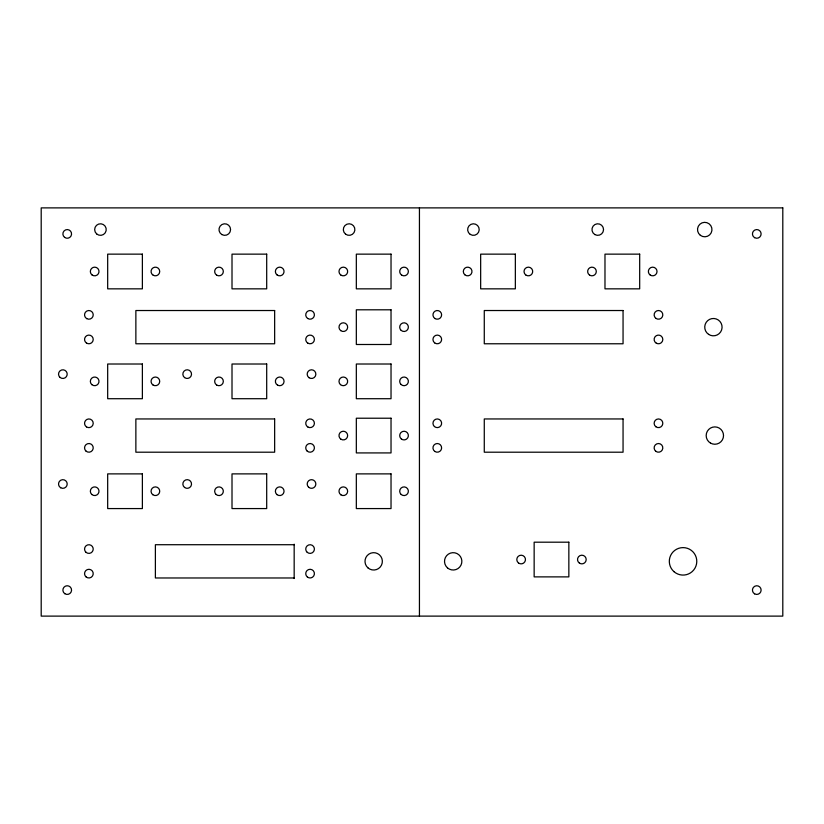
<?xml version="1.0" encoding="UTF-8"?>
<svg xmlns="http://www.w3.org/2000/svg" width="824" height="824" viewBox="0 0 824 824"><rect width="100%" height="100%" fill="white"/><g stroke="black" fill="none" stroke-linecap="round" stroke-linejoin="round"><path stroke-width="1.24" d="M294.168 544.716L155.386 544.716L155.386 577.974L294.168 577.974M419.437 207.885L419.437 616.115M294.168 544.19L294.168 578.5M782.8 207.885L41.2 207.885L41.2 616.115L782.8 616.115L782.8 207.885M142.377 254.142L107.676 254.142L107.676 288.843L142.377 288.843L142.377 254.142M266.698 254.142L232.007 254.142L232.007 288.843L266.698 288.843L266.698 254.142M391.029 254.142L356.329 254.142L356.329 288.843L391.029 288.843L391.029 254.142M515.35 254.142L480.66 254.142L480.66 288.843L515.35 288.843L515.35 254.142M639.681 254.142L604.981 254.142L604.981 288.843L639.681 288.843L639.681 254.142M391.029 309.803L356.329 309.803L356.329 344.494L391.029 344.494L391.029 309.803M274.649 310.524L135.867 310.524L135.867 343.773L274.649 343.773L274.649 310.524M623.057 310.524L484.275 310.524L484.275 343.773L623.057 343.773L623.057 310.524M142.377 364.012L107.676 364.012L107.676 398.713L142.377 398.713L142.377 364.012M266.698 364.012L232.007 364.012L232.007 398.713L266.698 398.713L266.698 364.012M391.029 364.012L356.329 364.012L356.329 398.713L391.029 398.713L391.029 364.012M391.029 418.221L356.329 418.221L356.329 452.922L391.029 452.922L391.029 418.221M274.649 418.952L135.867 418.952L135.867 452.201L274.649 452.201L274.649 418.952M623.057 418.952L484.275 418.952L484.275 452.201L623.057 452.201L623.057 418.952M142.377 473.882L107.676 473.882L107.676 508.573L142.377 508.573L142.377 473.882M266.698 473.882L232.007 473.882L232.007 508.573L266.698 508.573L266.698 473.882M391.029 473.882L356.329 473.882L356.329 508.573L391.029 508.573L391.029 473.882M568.848 542.192L534.148 542.192L534.148 576.882L568.848 576.882L568.848 542.192M277.544 385.117A4.336 4.336 0 0 0 284.053 381.358A4.336 4.336 0 0 0 277.544 377.608A4.336 4.336 0 0 0 277.544 385.117M216.588 384.963A4.336 4.336 0 0 0 223.325 381.646A4.336 4.336 0 0 0 217.073 377.474A4.336 4.336 0 0 0 216.588 384.963M96.635 233.913A5.778 5.778 0 0 0 106.121 230.699A5.778 5.778 0 0 0 98.592 224.087A5.778 5.778 0 0 0 96.635 233.913M92.031 274.928A4.336 4.336 0 0 0 98.973 272.054A4.336 4.336 0 0 0 93.009 267.481A4.336 4.336 0 0 0 92.031 274.928M153.223 275.247A4.336 4.336 0 0 0 159.722 271.487A4.336 4.336 0 0 0 153.223 267.738A4.336 4.336 0 0 0 153.223 275.247M221.883 234.572A5.778 5.778 0 0 0 230.565 229.566A5.778 5.778 0 0 0 221.883 224.561A5.778 5.778 0 0 0 221.883 234.572M64.581 237.353A4.336 4.336 0 0 0 71.523 234.48A4.336 4.336 0 0 0 65.559 229.906A4.336 4.336 0 0 0 64.581 237.353M216.588 275.092A4.336 4.336 0 0 0 223.325 271.776A4.336 4.336 0 0 0 217.073 267.604A4.336 4.336 0 0 0 216.588 275.092M710.515 443.085A8.673 8.673 0 0 0 723.524 435.577A8.673 8.673 0 0 0 710.515 428.058A8.673 8.673 0 0 0 710.515 443.085M673.991 571.671A13.73 13.73 0 0 0 696.517 564.028A13.73 13.73 0 0 0 678.636 548.341A13.73 13.73 0 0 0 673.991 571.671M655.832 451.305A4.336 4.336 0 0 0 662.774 448.431A4.336 4.336 0 0 0 656.81 443.858A4.336 4.336 0 0 0 655.832 451.305M754.609 593.846A4.336 4.336 0 0 0 761.119 590.087A4.336 4.336 0 0 0 754.609 586.338A4.336 4.336 0 0 0 754.609 593.846M447.473 567.87A8.673 8.673 0 0 0 461.697 563.039A8.673 8.673 0 0 0 450.398 553.131A8.673 8.673 0 0 0 447.473 567.87M518.492 562.977A4.336 4.336 0 0 0 525.434 560.104A4.336 4.336 0 0 0 519.481 555.531A4.336 4.336 0 0 0 518.492 562.977M579.447 563.142A4.336 4.336 0 0 0 586.183 559.826A4.336 4.336 0 0 0 579.931 555.644A4.336 4.336 0 0 0 579.447 563.142M307.208 552.317A4.336 4.336 0 0 0 314.325 549.907A4.336 4.336 0 0 0 308.681 544.952A4.336 4.336 0 0 0 307.208 552.317M307.434 577.068A4.336 4.336 0 0 0 314.377 574.194A4.336 4.336 0 0 0 308.413 569.621A4.336 4.336 0 0 0 307.434 577.068M367.957 567.87A8.673 8.673 0 0 0 382.192 563.039A8.673 8.673 0 0 0 370.893 553.131A8.673 8.673 0 0 0 367.957 567.87M64.808 593.692A4.336 4.336 0 0 0 71.554 590.375A4.336 4.336 0 0 0 65.302 586.204A4.336 4.336 0 0 0 64.808 593.692M86.242 577.068A4.336 4.336 0 0 0 93.184 574.194A4.336 4.336 0 0 0 87.231 569.621A4.336 4.336 0 0 0 86.242 577.068M86.026 552.317A4.336 4.336 0 0 0 93.143 549.907A4.336 4.336 0 0 0 87.488 544.952A4.336 4.336 0 0 0 86.026 552.317M60.698 487.757A4.336 4.336 0 0 0 67.197 483.997A4.336 4.336 0 0 0 60.698 480.248A4.336 4.336 0 0 0 60.698 487.757M152.749 494.668A4.336 4.336 0 0 0 159.691 491.794A4.336 4.336 0 0 0 153.727 487.221A4.336 4.336 0 0 0 152.749 494.668M91.814 494.493A4.336 4.336 0 0 0 98.921 492.072A4.336 4.336 0 0 0 93.277 487.128A4.336 4.336 0 0 0 91.814 494.493M86.026 451.119A4.336 4.336 0 0 0 93.143 448.709A4.336 4.336 0 0 0 87.488 443.755A4.336 4.336 0 0 0 86.026 451.119M86.479 426.894A4.336 4.336 0 0 0 93.215 423.567A4.336 4.336 0 0 0 86.973 419.395A4.336 4.336 0 0 0 86.479 426.894M60.008 377.392A4.336 4.336 0 0 0 67.115 374.982A4.336 4.336 0 0 0 61.47 370.028A4.336 4.336 0 0 0 60.008 377.392M91.814 384.623A4.336 4.336 0 0 0 98.921 382.202A4.336 4.336 0 0 0 93.277 377.258A4.336 4.336 0 0 0 91.814 384.623M152.976 384.963A4.336 4.336 0 0 0 159.712 381.646A4.336 4.336 0 0 0 153.47 377.474A4.336 4.336 0 0 0 152.976 384.963M86.479 343.042A4.336 4.336 0 0 0 93.215 339.725A4.336 4.336 0 0 0 86.973 335.543A4.336 4.336 0 0 0 86.479 343.042M86.716 318.62A4.336 4.336 0 0 0 93.225 314.861A4.336 4.336 0 0 0 86.716 311.101A4.336 4.336 0 0 0 86.716 318.62M307.661 318.466A4.336 4.336 0 0 0 314.397 315.149A4.336 4.336 0 0 0 308.155 310.967A4.336 4.336 0 0 0 307.661 318.466M307.908 343.196A4.336 4.336 0 0 0 314.408 339.437A4.336 4.336 0 0 0 307.908 335.677A4.336 4.336 0 0 0 307.908 343.196M309.103 377.742A4.336 4.336 0 0 0 315.849 374.415A4.336 4.336 0 0 0 309.597 370.244A4.336 4.336 0 0 0 309.103 377.742M340.466 384.623A4.336 4.336 0 0 0 347.574 382.202A4.336 4.336 0 0 0 341.929 377.258A4.336 4.336 0 0 0 340.466 384.623M340.683 330.589A4.336 4.336 0 0 0 347.625 327.715A4.336 4.336 0 0 0 341.661 323.142A4.336 4.336 0 0 0 340.683 330.589M401.175 330.414A4.336 4.336 0 0 0 408.292 327.993A4.336 4.336 0 0 0 402.648 323.039A4.336 4.336 0 0 0 401.175 330.414M400.969 384.427A4.336 4.336 0 0 0 408.23 382.48A4.336 4.336 0 0 0 402.915 377.176A4.336 4.336 0 0 0 400.969 384.427M434.65 342.877A4.336 4.336 0 0 0 441.592 340.003A4.336 4.336 0 0 0 435.628 335.43A4.336 4.336 0 0 0 434.65 342.877M435.123 318.62A4.336 4.336 0 0 0 441.623 314.861A4.336 4.336 0 0 0 435.123 311.101A4.336 4.336 0 0 0 435.123 318.62M307.908 427.038A4.336 4.336 0 0 0 314.408 423.289A4.336 4.336 0 0 0 307.908 419.529A4.336 4.336 0 0 0 307.908 427.038M307.208 451.119A4.336 4.336 0 0 0 314.325 448.709A4.336 4.336 0 0 0 308.681 443.755A4.336 4.336 0 0 0 307.208 451.119M308.66 487.262A4.336 4.336 0 0 0 315.767 484.852A4.336 4.336 0 0 0 310.123 479.898A4.336 4.336 0 0 0 308.66 487.262M340.909 494.833A4.336 4.336 0 0 0 347.646 491.516A4.336 4.336 0 0 0 341.404 487.344A4.336 4.336 0 0 0 340.909 494.833M340.909 439.182A4.336 4.336 0 0 0 347.646 435.855A4.336 4.336 0 0 0 341.404 431.683A4.336 4.336 0 0 0 340.909 439.182M401.401 439.017A4.336 4.336 0 0 0 408.344 436.143A4.336 4.336 0 0 0 402.38 431.57A4.336 4.336 0 0 0 401.401 439.017M401.175 494.493A4.336 4.336 0 0 0 408.292 492.072A4.336 4.336 0 0 0 402.648 487.128A4.336 4.336 0 0 0 401.175 494.493M434.876 451.47A4.336 4.336 0 0 0 441.613 448.143A4.336 4.336 0 0 0 435.371 443.971A4.336 4.336 0 0 0 434.876 451.47M434.433 426.544A4.336 4.336 0 0 0 441.54 424.133A4.336 4.336 0 0 0 435.896 419.179A4.336 4.336 0 0 0 434.433 426.544M216.135 494.493A4.336 4.336 0 0 0 223.252 492.072A4.336 4.336 0 0 0 217.598 487.128A4.336 4.336 0 0 0 216.135 494.493M184.555 487.447A4.336 4.336 0 0 0 191.487 484.563A4.336 4.336 0 0 0 185.534 479.99A4.336 4.336 0 0 0 184.555 487.447M277.07 494.668A4.336 4.336 0 0 0 284.012 491.794A4.336 4.336 0 0 0 278.048 487.221A4.336 4.336 0 0 0 277.07 494.668M184.555 377.577A4.336 4.336 0 0 0 191.487 374.693A4.336 4.336 0 0 0 185.534 370.12A4.336 4.336 0 0 0 184.555 377.577M277.07 274.928A4.336 4.336 0 0 0 284.012 272.054A4.336 4.336 0 0 0 278.048 267.481A4.336 4.336 0 0 0 277.07 274.928M345.586 234.15A5.778 5.778 0 0 0 354.835 230.318A5.778 5.778 0 0 0 346.894 224.221A5.778 5.778 0 0 0 345.586 234.15M401.628 275.092A4.336 4.336 0 0 0 408.364 271.776A4.336 4.336 0 0 0 402.122 267.604A4.336 4.336 0 0 0 401.628 275.092M340.683 274.928A4.336 4.336 0 0 0 347.625 272.054A4.336 4.336 0 0 0 341.661 267.481A4.336 4.336 0 0 0 340.683 274.928M470.216 234.377A5.778 5.778 0 0 0 479.197 229.948A5.778 5.778 0 0 0 470.875 224.386A5.778 5.778 0 0 0 470.216 234.377M464.788 274.752A4.336 4.336 0 0 0 471.905 272.332A4.336 4.336 0 0 0 466.25 267.388A4.336 4.336 0 0 0 464.788 274.752M525.722 274.928A4.336 4.336 0 0 0 532.664 272.054A4.336 4.336 0 0 0 526.701 267.481A4.336 4.336 0 0 0 525.722 274.928M589.562 275.092A4.336 4.336 0 0 0 596.298 271.776A4.336 4.336 0 0 0 590.056 267.604A4.336 4.336 0 0 0 589.562 275.092M650.28 275.092A4.336 4.336 0 0 0 657.016 271.776A4.336 4.336 0 0 0 650.775 267.604A4.336 4.336 0 0 0 650.28 275.092M594.866 234.572A5.778 5.778 0 0 0 603.539 229.566A5.778 5.778 0 0 0 594.866 224.561A5.778 5.778 0 0 0 594.866 234.572M700.338 235.303A7.231 7.231 0 0 0 711.905 230.514A7.231 7.231 0 0 0 701.966 222.892A7.231 7.231 0 0 0 700.338 235.303M754.609 237.662A4.336 4.336 0 0 0 761.119 233.913A4.336 4.336 0 0 0 754.609 230.154A4.336 4.336 0 0 0 754.609 237.662M656.069 318.466A4.336 4.336 0 0 0 662.805 315.149A4.336 4.336 0 0 0 656.553 310.967A4.336 4.336 0 0 0 656.069 318.466M656.306 343.196A4.336 4.336 0 0 0 662.815 339.437A4.336 4.336 0 0 0 656.306 335.677A4.336 4.336 0 0 0 656.306 343.196M708.589 334.359A8.673 8.673 0 0 0 722.061 327.715A8.673 8.673 0 0 0 709.577 319.372A8.673 8.673 0 0 0 708.589 334.359M655.832 426.729A4.336 4.336 0 0 0 662.774 423.855A4.336 4.336 0 0 0 656.81 419.282A4.336 4.336 0 0 0 655.832 426.729"/></g></svg>
